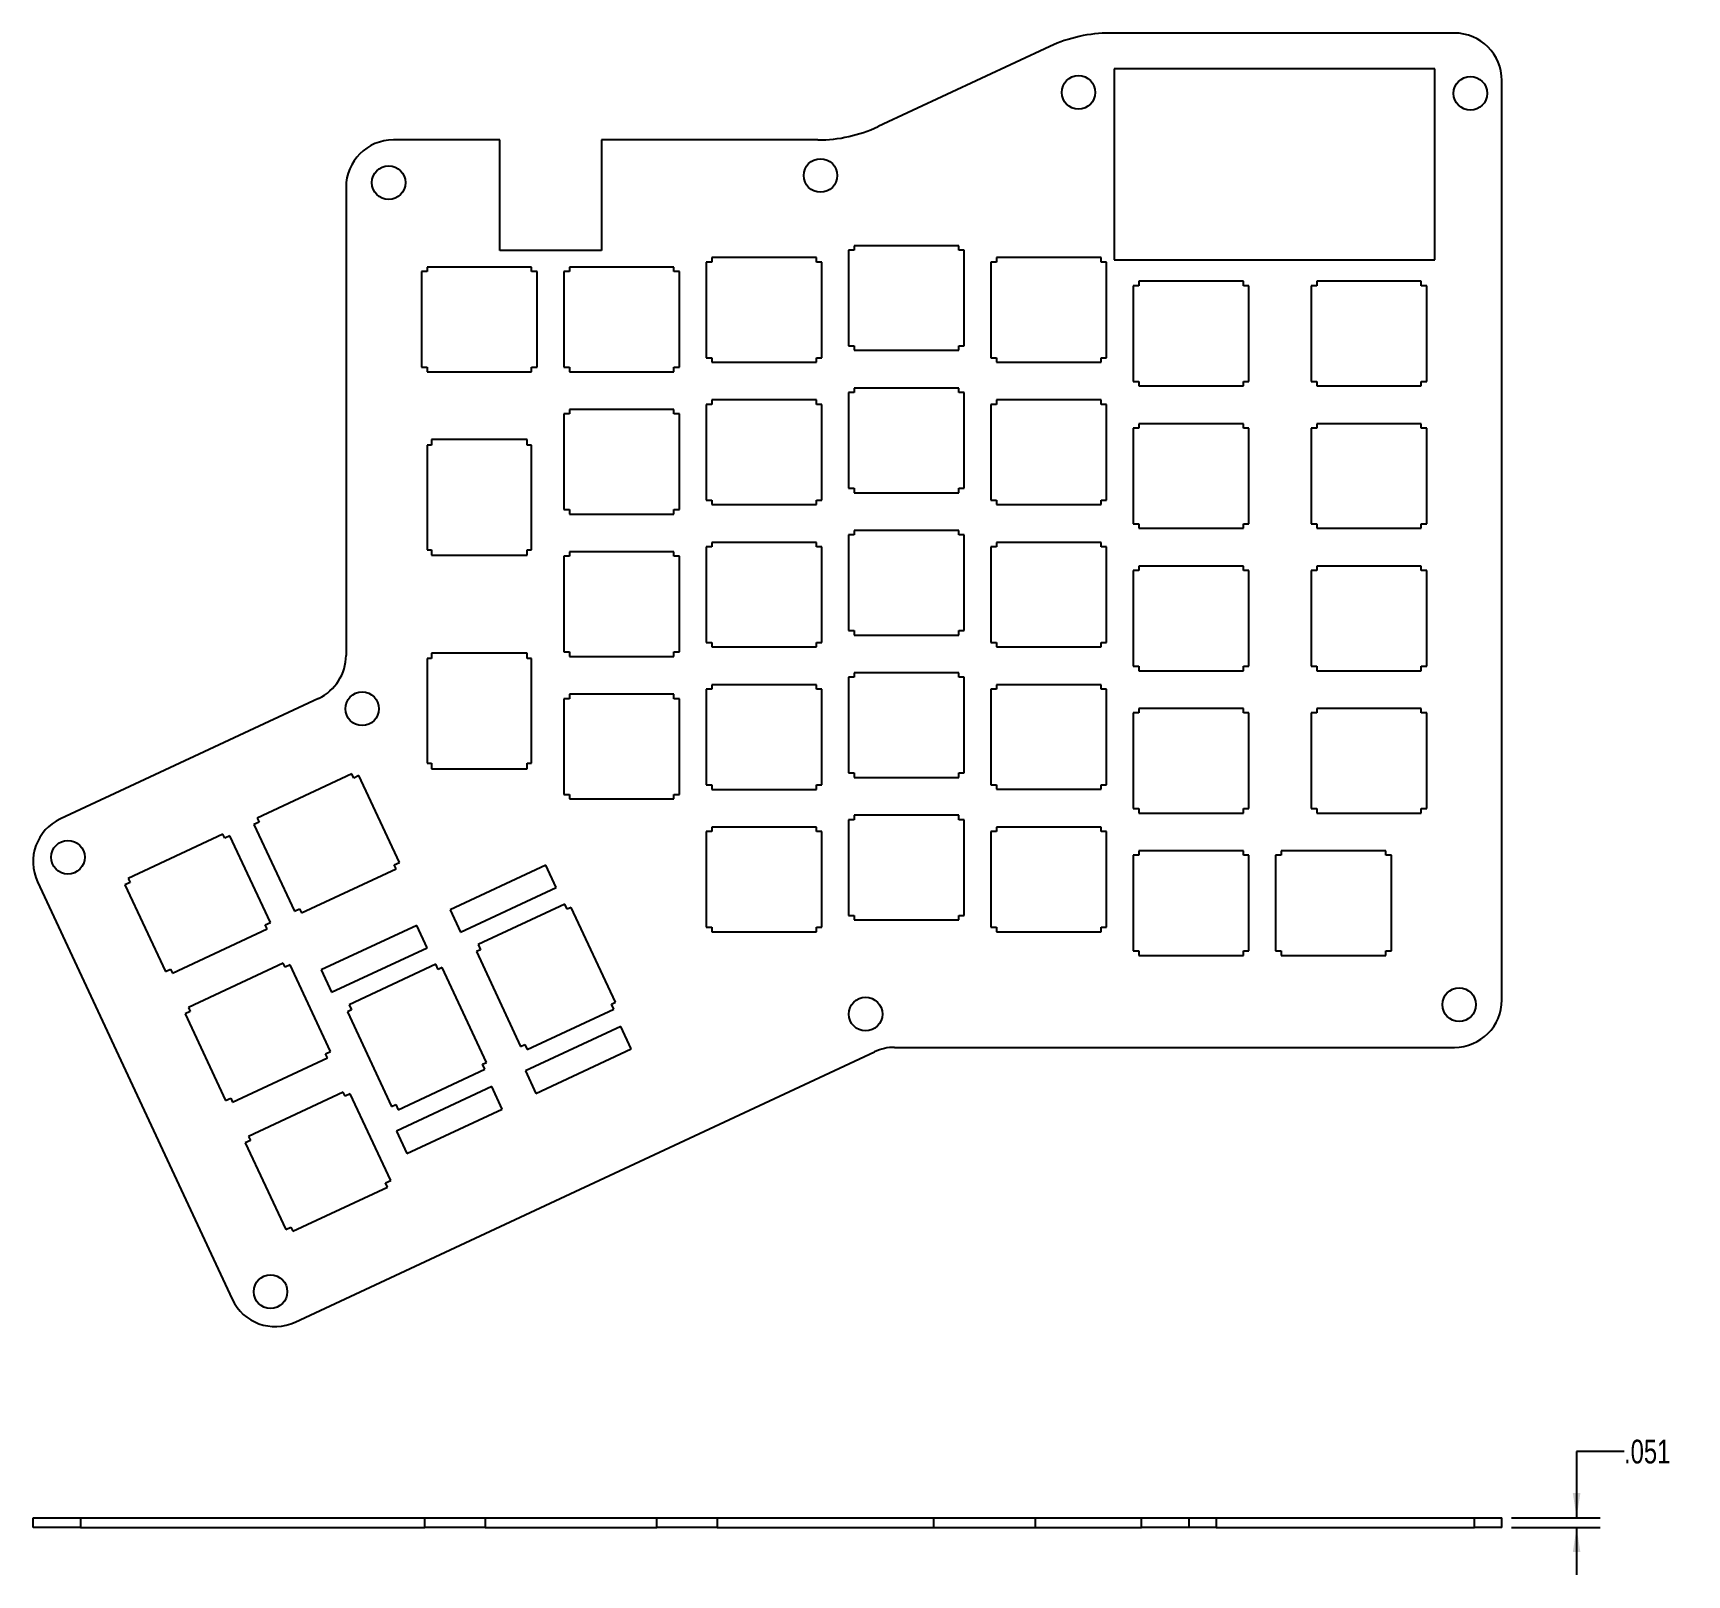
# Model space of a CAD drawing. Extents: x 4.15 to 12.87, y 1.24 to 9.36.
import ezdxf

# ---------------------------------------------------------------- set-up
doc = ezdxf.new("R2010")
doc.units = 0
doc.layers.get('0').update_dxf_attribs({"linetype": 'CONTINUOUS'})
doc.styles.add('SLDTEXTSTYLE0', font='TXT', dxfattribs={"width": 0.75})
doc.dimstyles.new('SLDDIMSTYLE0', dxfattribs={"dimtxt": 0.125, "dimasz": 0.13, "dimexe": 0, "dimexo": 0.0625, "dimgap": 0.03125, "dimtad": 0, "dimtih": 1, "dimtoh": 1, "dimdec": 3, "dimrnd": 1e-09, "dimzin": 12, "dimtxsty": 'SLDTEXTSTYLE0', "dimsah": 1, "dimcen": 0.09, "dimazin": 3, "dimtfac": 1, "dimtdec": 3, "dimtmove": 0, "dimatfit": 3, "dimtolj": 1, "dimtzin": 12})

# ---------------------------------------------------------------- blocks, each defined once
blk = doc.blocks.new('_D')
at = {"color": 7, "linetype": 'CONTINUOUS'}
for p, q in [((12.536, 1.8862), (12.286, 1.8862)), ((12.286, 1.8862), (12.286, 1.5369)), ((11.9423, 1.5369), (12.411, 1.5369)), ((11.9423, 1.4858), (12.411, 1.4858)), ((12.286, 1.4858), (12.286, 1.2358))]:
    blk.add_line(p, q, dxfattribs=at)
for points in [[(12.286, 1.5369), (12.306, 1.6669), (12.266, 1.6669)], [(12.286, 1.4858), (12.266, 1.3558), (12.306, 1.3558)]]:
    blk.add_solid(points, dxfattribs=at)
at = {"color": 7, "linetype": 'CONTINUOUS', "insert": (12.536, 1.9481), "char_height": 0.125, "attachment_point": 1, "style": 'SLDTEXTSTYLE0'}
blk.add_mtext('.051', dxfattribs=at)

msp = doc.modelspace()

# ---------------------------------------------------------------- linework, layer by layer
at = {"color": 7, "linetype": 'CONTINUOUS'}
for p, q in [((11.6423, 9.3578), (9.8279, 9.3578)), ((9.511, 9.2875), (8.6054, 8.8652)), ((11.5391, 9.1703), (9.8492, 9.1703)), ((9.8492, 9.1703), (9.8492, 8.1636)), ((11.5391, 8.1636), (11.5391, 9.1703)), ((11.8923, 4.2649), (11.8923, 9.1078)), ((6.6119, 8.795), (6.0522, 8.795)), ((6.6119, 8.2117), (6.6119, 8.795)), ((7.1476, 8.795), (7.1476, 8.2117)), ((8.2885, 8.795), (7.1476, 8.795)), ((5.8022, 8.545), (5.8022, 6.0798)), ((7.1476, 8.2117), (6.6119, 8.2117)), ((8.4793, 8.2141), (8.4496, 8.2141)), ((8.4496, 8.2141), (8.4496, 7.7101)), ((9.0303, 8.2376), (8.4793, 8.2376)), ((8.4793, 8.2376), (8.4793, 8.2141)), ((9.0303, 8.2141), (9.0303, 8.2376)), ((9.0599, 8.2141), (9.0303, 8.2141)), ((9.0599, 7.7101), (9.0599, 8.2141)), ((6.7803, 8.125), (6.2293, 8.125)), ((6.2293, 8.125), (6.2293, 8.1015)), ((6.7803, 8.1015), (6.7803, 8.125)), ((7.5303, 8.125), (6.9793, 8.125)), ((6.9793, 8.125), (6.9793, 8.1015)), ((7.5303, 8.1015), (7.5303, 8.125)), ((7.7293, 8.1515), (7.6996, 8.1515)), ((7.6996, 8.1515), (7.6996, 7.6475)), ((8.2803, 8.175), (7.7293, 8.175)), ((7.7293, 8.175), (7.7293, 8.1515)), ((8.2803, 8.1515), (8.2803, 8.175)), ((8.3099, 8.1515), (8.2803, 8.1515)), ((8.3099, 7.6475), (8.3099, 8.1515)), ((9.2293, 8.1516), (9.1996, 8.1516)), ((9.1996, 8.1516), (9.1996, 7.6476)), ((9.7803, 8.1751), (9.2293, 8.1751)), ((9.2293, 8.1751), (9.2293, 8.1516)), ((9.7803, 8.1516), (9.7803, 8.1751)), ((9.8099, 8.1516), (9.7803, 8.1516)), ((9.8099, 7.6476), (9.8099, 8.1516)), ((9.8492, 8.1636), (11.5391, 8.1636)), ((6.2293, 8.1015), (6.1996, 8.1015)), ((6.1996, 8.1015), (6.1996, 7.5975)), ((6.8099, 8.1015), (6.7803, 8.1015)), ((6.8099, 7.5975), (6.8099, 8.1015)), ((6.9793, 8.1015), (6.9496, 8.1015)), ((6.9496, 8.1015), (6.9496, 7.5975)), ((7.5599, 8.1015), (7.5303, 8.1015)), ((7.5599, 7.5975), (7.5599, 8.1015)), ((9.9793, 8.0266), (9.9496, 8.0266)), ((9.9496, 8.0266), (9.9496, 7.5226)), ((10.5303, 8.0501), (9.9793, 8.0501)), ((9.9793, 8.0501), (9.9793, 8.0266)), ((10.5303, 8.0266), (10.5303, 8.0501)), ((10.5599, 8.0266), (10.5303, 8.0266)), ((10.5599, 7.5226), (10.5599, 8.0266)), ((10.9168, 8.0266), (10.8871, 8.0266)), ((10.8871, 8.0266), (10.8871, 7.5226)), ((11.4678, 8.0501), (10.9168, 8.0501)), ((10.9168, 8.0501), (10.9168, 8.0266)), ((11.4678, 8.0266), (11.4678, 8.0501)), ((11.4974, 8.0266), (11.4678, 8.0266)), ((11.4974, 7.5226), (11.4974, 8.0266)), ((8.4496, 7.7101), (8.4793, 7.7101)), ((8.4793, 7.7101), (8.4793, 7.6866)), ((8.4793, 7.6866), (9.0303, 7.6866)), ((9.0303, 7.7101), (9.0599, 7.7101)), ((9.0303, 7.6866), (9.0303, 7.7101)), ((6.1996, 7.5975), (6.2293, 7.5975)), ((6.2293, 7.5975), (6.2293, 7.574)), ((6.7803, 7.5975), (6.8099, 7.5975)), ((6.7803, 7.574), (6.7803, 7.5975)), ((6.9496, 7.5975), (6.9793, 7.5975)), ((6.9793, 7.5975), (6.9793, 7.574)), ((7.5303, 7.5975), (7.5599, 7.5975)), ((7.5303, 7.574), (7.5303, 7.5975)), ((7.6996, 7.6475), (7.7293, 7.6475)), ((7.7293, 7.6475), (7.7293, 7.624)), ((7.7293, 7.624), (8.2803, 7.624)), ((8.2803, 7.6475), (8.3099, 7.6475)), ((8.2803, 7.624), (8.2803, 7.6475)), ((9.1996, 7.6476), (9.2293, 7.6476)), ((9.2293, 7.6476), (9.2293, 7.6241)), ((9.2293, 7.6241), (9.7803, 7.6241)), ((9.7803, 7.6476), (9.8099, 7.6476)), ((9.7803, 7.6241), (9.7803, 7.6476)), ((6.2293, 7.574), (6.7803, 7.574)), ((6.9793, 7.574), (7.5303, 7.574)), ((9.9496, 7.5226), (9.9793, 7.5226)), ((9.9793, 7.5226), (9.9793, 7.4991)), ((9.9793, 7.4991), (10.5303, 7.4991)), ((10.5303, 7.5226), (10.5599, 7.5226)), ((10.5303, 7.4991), (10.5303, 7.5226)), ((10.8871, 7.5226), (10.9168, 7.5226)), ((10.9168, 7.5226), (10.9168, 7.4991)), ((10.9168, 7.4991), (11.4678, 7.4991)), ((11.4678, 7.5226), (11.4974, 7.5226)), ((11.4678, 7.4991), (11.4678, 7.5226)), ((8.2803, 7.425), (7.7293, 7.425)), ((7.7293, 7.425), (7.7293, 7.4015)), ((8.2803, 7.4015), (8.2803, 7.425)), ((8.4793, 7.4641), (8.4496, 7.4641)), ((8.4496, 7.4641), (8.4496, 6.9601)), ((9.0303, 7.4876), (8.4793, 7.4876)), ((8.4793, 7.4876), (8.4793, 7.4641)), ((9.0303, 7.4641), (9.0303, 7.4876)), ((9.0599, 7.4641), (9.0303, 7.4641)), ((9.0599, 6.9601), (9.0599, 7.4641)), ((9.7803, 7.4251), (9.2293, 7.4251)), ((9.2293, 7.4251), (9.2293, 7.4016)), ((9.7803, 7.4016), (9.7803, 7.4251)), ((6.9793, 7.3515), (6.9496, 7.3515)), ((6.9496, 7.3515), (6.9496, 6.8475)), ((7.5303, 7.375), (6.9793, 7.375)), ((6.9793, 7.375), (6.9793, 7.3515)), ((7.5303, 7.3515), (7.5303, 7.375)), ((7.5599, 7.3515), (7.5303, 7.3515)), ((7.5599, 6.8475), (7.5599, 7.3515)), ((7.7293, 7.4015), (7.6996, 7.4015)), ((7.6996, 7.4015), (7.6996, 6.8975)), ((8.3099, 7.4015), (8.2803, 7.4015)), ((8.3099, 6.8975), (8.3099, 7.4015)), ((9.2293, 7.4016), (9.1996, 7.4016)), ((9.1996, 7.4016), (9.1996, 6.8976)), ((9.8099, 7.4016), (9.7803, 7.4016)), ((9.8099, 6.8976), (9.8099, 7.4016)), ((9.9793, 7.2766), (9.9496, 7.2766)), ((9.9496, 7.2766), (9.9496, 6.7726)), ((10.5303, 7.3001), (9.9793, 7.3001)), ((9.9793, 7.3001), (9.9793, 7.2766)), ((10.5303, 7.2766), (10.5303, 7.3001)), ((10.5599, 7.2766), (10.5303, 7.2766)), ((10.5599, 6.7726), (10.5599, 7.2766)), ((10.9168, 7.2766), (10.8871, 7.2766)), ((10.8871, 7.2766), (10.8871, 6.7726)), ((11.4678, 7.3001), (10.9168, 7.3001)), ((10.9168, 7.3001), (10.9168, 7.2766)), ((11.4678, 7.2766), (11.4678, 7.3001)), ((11.4974, 7.2766), (11.4678, 7.2766)), ((11.4974, 6.7726), (11.4974, 7.2766)), ((6.2528, 7.1875), (6.2293, 7.1875)), ((6.2293, 7.1875), (6.2293, 6.6365)), ((6.7567, 7.2171), (6.2528, 7.2171)), ((6.2528, 7.2171), (6.2528, 7.1875)), ((6.7567, 7.1875), (6.7567, 7.2171)), ((6.7803, 7.1875), (6.7567, 7.1875)), ((6.7803, 6.6365), (6.7803, 7.1875)), ((7.6996, 6.8975), (7.7293, 6.8975)), ((7.7293, 6.8975), (7.7293, 6.874)), ((8.2803, 6.8975), (8.3099, 6.8975)), ((8.2803, 6.874), (8.2803, 6.8975)), ((8.4496, 6.9601), (8.4793, 6.9601)), ((8.4793, 6.9601), (8.4793, 6.9366)), ((8.4793, 6.9366), (9.0303, 6.9366)), ((9.0303, 6.9601), (9.0599, 6.9601)), ((9.0303, 6.9366), (9.0303, 6.9601)), ((9.1996, 6.8976), (9.2293, 6.8976)), ((9.2293, 6.8976), (9.2293, 6.8741)), ((9.7803, 6.8976), (9.8099, 6.8976)), ((9.7803, 6.8741), (9.7803, 6.8976)), ((6.9496, 6.8475), (6.9793, 6.8475)), ((6.9793, 6.8475), (6.9793, 6.824)), ((6.9793, 6.824), (7.5303, 6.824)), ((7.5303, 6.8475), (7.5599, 6.8475)), ((7.5303, 6.824), (7.5303, 6.8475)), ((7.7293, 6.874), (8.2803, 6.874)), ((9.2293, 6.8741), (9.7803, 6.8741)), ((8.4793, 6.7141), (8.4496, 6.7141)), ((8.4496, 6.7141), (8.4496, 6.2101)), ((9.0303, 6.7376), (8.4793, 6.7376)), ((8.4793, 6.7376), (8.4793, 6.7141)), ((9.0303, 6.7141), (9.0303, 6.7376)), ((9.0599, 6.7141), (9.0303, 6.7141)), ((9.0599, 6.2101), (9.0599, 6.7141)), ((9.9496, 6.7726), (9.9793, 6.7726)), ((9.9793, 6.7726), (9.9793, 6.7491)), ((9.9793, 6.7491), (10.5303, 6.7491)), ((10.5303, 6.7726), (10.5599, 6.7726)), ((10.5303, 6.7491), (10.5303, 6.7726)), ((10.8871, 6.7726), (10.9168, 6.7726)), ((10.9168, 6.7726), (10.9168, 6.7491)), ((10.9168, 6.7491), (11.4678, 6.7491)), ((11.4678, 6.7726), (11.4974, 6.7726)), ((11.4678, 6.7491), (11.4678, 6.7726)), ((6.2293, 6.6365), (6.2528, 6.6365)), ((6.2528, 6.6365), (6.2528, 6.6069)), ((6.7567, 6.6069), (6.7567, 6.6365)), ((6.7567, 6.6365), (6.7803, 6.6365)), ((7.5303, 6.625), (6.9793, 6.625)), ((6.9793, 6.625), (6.9793, 6.6015)), ((7.5303, 6.6015), (7.5303, 6.625)), ((7.7293, 6.6515), (7.6996, 6.6515)), ((7.6996, 6.6515), (7.6996, 6.1475)), ((8.2803, 6.675), (7.7293, 6.675)), ((7.7293, 6.675), (7.7293, 6.6515)), ((8.2803, 6.6515), (8.2803, 6.675)), ((8.3099, 6.6515), (8.2803, 6.6515)), ((8.3099, 6.1475), (8.3099, 6.6515)), ((9.2293, 6.6516), (9.1996, 6.6516)), ((9.1996, 6.6516), (9.1996, 6.1476)), ((9.7803, 6.6751), (9.2293, 6.6751)), ((9.2293, 6.6751), (9.2293, 6.6516)), ((9.7803, 6.6516), (9.7803, 6.6751)), ((9.8099, 6.6516), (9.7803, 6.6516)), ((9.8099, 6.1476), (9.8099, 6.6516)), ((6.2528, 6.6069), (6.7567, 6.6069)), ((6.9793, 6.6015), (6.9496, 6.6015)), ((6.9496, 6.6015), (6.9496, 6.0975)), ((7.5599, 6.6015), (7.5303, 6.6015)), ((7.5599, 6.0975), (7.5599, 6.6015)), ((10.5303, 6.5501), (9.9793, 6.5501)), ((9.9793, 6.5501), (9.9793, 6.5266)), ((10.5303, 6.5266), (10.5303, 6.5501)), ((11.4678, 6.5501), (10.9168, 6.5501)), ((10.9168, 6.5501), (10.9168, 6.5266)), ((11.4678, 6.5266), (11.4678, 6.5501)), ((9.9793, 6.5266), (9.9496, 6.5266)), ((9.9496, 6.5266), (9.9496, 6.0226)), ((10.5599, 6.5266), (10.5303, 6.5266)), ((10.5599, 6.0226), (10.5599, 6.5266)), ((10.9168, 6.5266), (10.8871, 6.5266)), ((10.8871, 6.5266), (10.8871, 6.0226)), ((11.4974, 6.5266), (11.4678, 6.5266)), ((11.4974, 6.0226), (11.4974, 6.5266)), ((8.4496, 6.2101), (8.4793, 6.2101)), ((8.4793, 6.2101), (8.4793, 6.1866)), ((9.0303, 6.2101), (9.0599, 6.2101)), ((9.0303, 6.1866), (9.0303, 6.2101)), ((7.6996, 6.1475), (7.7293, 6.1475)), ((7.7293, 6.1475), (7.7293, 6.124)), ((7.7293, 6.124), (8.2803, 6.124)), ((8.2803, 6.1475), (8.3099, 6.1475)), ((8.2803, 6.124), (8.2803, 6.1475)), ((8.4793, 6.1866), (9.0303, 6.1866)), ((9.1996, 6.1476), (9.2293, 6.1476)), ((9.2293, 6.1476), (9.2293, 6.1241)), ((9.2293, 6.1241), (9.7803, 6.1241)), ((9.7803, 6.1476), (9.8099, 6.1476)), ((9.7803, 6.1241), (9.7803, 6.1476)), ((6.2528, 6.0625), (6.2293, 6.0625)), ((6.2293, 6.0625), (6.2293, 5.5115)), ((6.7567, 6.0921), (6.2528, 6.0921)), ((6.2528, 6.0921), (6.2528, 6.0625)), ((6.7567, 6.0625), (6.7567, 6.0921)), ((6.7803, 6.0625), (6.7567, 6.0625)), ((6.7803, 5.5115), (6.7803, 6.0625)), ((6.9496, 6.0975), (6.9793, 6.0975)), ((6.9793, 6.0975), (6.9793, 6.074)), ((6.9793, 6.074), (7.5303, 6.074)), ((7.5303, 6.0975), (7.5599, 6.0975)), ((7.5303, 6.074), (7.5303, 6.0975)), ((9.9496, 6.0226), (9.9793, 6.0226)), ((9.9793, 6.0226), (9.9793, 5.9991)), ((10.5303, 6.0226), (10.5599, 6.0226)), ((10.5303, 5.9991), (10.5303, 6.0226)), ((10.8871, 6.0226), (10.9168, 6.0226)), ((10.9168, 6.0226), (10.9168, 5.9991)), ((11.4678, 6.0226), (11.4974, 6.0226)), ((11.4678, 5.9991), (11.4678, 6.0226)), ((8.4793, 5.9641), (8.4496, 5.9641)), ((8.4496, 5.9641), (8.4496, 5.4601)), ((9.0303, 5.9876), (8.4793, 5.9876)), ((8.4793, 5.9876), (8.4793, 5.9641)), ((9.0303, 5.9641), (9.0303, 5.9876)), ((9.0599, 5.9641), (9.0303, 5.9641)), ((9.0599, 5.4601), (9.0599, 5.9641)), ((9.9793, 5.9991), (10.5303, 5.9991)), ((10.9168, 5.9991), (11.4678, 5.9991)), ((5.6579, 5.8532), (4.2977, 5.2187)), ((6.9793, 5.8515), (6.9496, 5.8515)), ((6.9496, 5.8515), (6.9496, 5.3475)), ((7.5303, 5.875), (6.9793, 5.875)), ((6.9793, 5.875), (6.9793, 5.8515)), ((7.5303, 5.8515), (7.5303, 5.875)), ((7.5599, 5.8515), (7.5303, 5.8515)), ((7.5599, 5.3475), (7.5599, 5.8515)), ((7.7293, 5.9015), (7.6996, 5.9015)), ((7.6996, 5.9015), (7.6996, 5.3975)), ((8.2803, 5.925), (7.7293, 5.925)), ((7.7293, 5.925), (7.7293, 5.9015)), ((8.2803, 5.9015), (8.2803, 5.925)), ((8.3099, 5.9015), (8.2803, 5.9015)), ((8.3099, 5.3975), (8.3099, 5.9015)), ((9.2293, 5.9016), (9.1996, 5.9016)), ((9.1996, 5.9016), (9.1996, 5.3976)), ((9.7803, 5.9251), (9.2293, 5.9251)), ((9.2293, 5.9251), (9.2293, 5.9016)), ((9.7803, 5.9016), (9.7803, 5.9251)), ((9.8099, 5.9016), (9.7803, 5.9016)), ((9.8099, 5.3976), (9.8099, 5.9016)), ((9.9793, 5.7766), (9.9496, 5.7766)), ((9.9496, 5.7766), (9.9496, 5.2726)), ((10.5303, 5.8001), (9.9793, 5.8001)), ((9.9793, 5.8001), (9.9793, 5.7766)), ((10.5303, 5.7766), (10.5303, 5.8001)), ((10.5599, 5.7766), (10.5303, 5.7766)), ((10.5599, 5.2726), (10.5599, 5.7766)), ((10.9168, 5.7766), (10.8871, 5.7766)), ((10.8871, 5.7766), (10.8871, 5.2726)), ((11.4678, 5.8001), (10.9168, 5.8001)), ((10.9168, 5.8001), (10.9168, 5.7766)), ((11.4678, 5.7766), (11.4678, 5.8001)), ((11.4974, 5.7766), (11.4678, 5.7766)), ((11.4974, 5.2726), (11.4974, 5.7766)), ((6.2293, 5.5115), (6.2528, 5.5115)), ((6.2528, 5.5115), (6.2528, 5.4819)), ((6.7567, 5.4819), (6.7567, 5.5115)), ((6.7567, 5.5115), (6.7803, 5.5115)), ((5.8337, 5.4549), (5.3343, 5.222)), ((5.8436, 5.4335), (5.8337, 5.4549)), ((5.8705, 5.4461), (5.8436, 5.4335)), ((6.0834, 4.9893), (5.8705, 5.4461)), ((6.2528, 5.4819), (6.7567, 5.4819)), ((8.4496, 5.4601), (8.4793, 5.4601)), ((8.4793, 5.4601), (8.4793, 5.4366)), ((8.4793, 5.4366), (9.0303, 5.4366)), ((9.0303, 5.4601), (9.0599, 5.4601)), ((9.0303, 5.4366), (9.0303, 5.4601)), ((6.9496, 5.3475), (6.9793, 5.3475)), ((6.9793, 5.3475), (6.9793, 5.324)), ((6.9793, 5.324), (7.5303, 5.324)), ((7.5303, 5.3475), (7.5599, 5.3475)), ((7.5303, 5.324), (7.5303, 5.3475)), ((7.6996, 5.3975), (7.7293, 5.3975)), ((7.7293, 5.3975), (7.7293, 5.374)), ((7.7293, 5.374), (8.2803, 5.374)), ((8.2803, 5.3975), (8.3099, 5.3975)), ((8.2803, 5.374), (8.2803, 5.3975)), ((9.1996, 5.3976), (9.2293, 5.3976)), ((9.2293, 5.3976), (9.2293, 5.3741)), ((9.2293, 5.3741), (9.7803, 5.3741)), ((9.7803, 5.3976), (9.8099, 5.3976)), ((9.7803, 5.3741), (9.7803, 5.3976)), ((9.0303, 5.2376), (8.4793, 5.2376)), ((8.4793, 5.2376), (8.4793, 5.2141)), ((9.0303, 5.2141), (9.0303, 5.2376)), ((9.9496, 5.2726), (9.9793, 5.2726)), ((9.9793, 5.2726), (9.9793, 5.2491)), ((9.9793, 5.2491), (10.5303, 5.2491)), ((10.5303, 5.2726), (10.5599, 5.2726)), ((10.5303, 5.2491), (10.5303, 5.2726)), ((10.8871, 5.2726), (10.9168, 5.2726)), ((10.9168, 5.2726), (10.9168, 5.2491)), ((10.9168, 5.2491), (11.4678, 5.2491)), ((11.4678, 5.2726), (11.4974, 5.2726)), ((11.4678, 5.2491), (11.4678, 5.2726)), ((5.3443, 5.2007), (5.3174, 5.1882)), ((5.3174, 5.1882), (5.5304, 4.7314)), ((5.3343, 5.222), (5.3443, 5.2007)), ((7.7293, 5.1515), (7.6996, 5.1515)), ((7.6996, 5.1515), (7.6996, 4.6475)), ((8.2803, 5.175), (7.7293, 5.175)), ((7.7293, 5.175), (7.7293, 5.1515)), ((8.2803, 5.1515), (8.2803, 5.175)), ((8.3099, 5.1515), (8.2803, 5.1515)), ((8.3099, 4.6475), (8.3099, 5.1515)), ((8.4793, 5.2141), (8.4496, 5.2141)), ((8.4496, 5.2141), (8.4496, 4.7101)), ((9.0599, 5.2141), (9.0303, 5.2141)), ((9.0599, 4.7101), (9.0599, 5.2141)), ((9.2293, 5.1516), (9.1996, 5.1516)), ((9.1996, 5.1516), (9.1996, 4.6476)), ((9.7803, 5.1751), (9.2293, 5.1751)), ((9.2293, 5.1751), (9.2293, 5.1516)), ((9.7803, 5.1516), (9.7803, 5.1751)), ((9.8099, 5.1516), (9.7803, 5.1516)), ((9.8099, 4.6476), (9.8099, 5.1516)), ((5.154, 5.1378), (4.6546, 4.905)), ((5.1639, 5.1165), (5.154, 5.1378)), ((5.1908, 5.129), (5.1639, 5.1165)), ((5.4037, 4.6723), (5.1908, 5.129)), ((6.0566, 4.9768), (6.0834, 4.9893)), ((6.0665, 4.9555), (6.0566, 4.9768)), ((6.8544, 4.9745), (6.3514, 4.74)), ((6.9093, 4.8567), (6.8544, 4.9745)), ((9.9793, 5.0266), (9.9496, 5.0266)), ((9.9496, 5.0266), (9.9496, 4.5226)), ((10.5303, 5.0501), (9.9793, 5.0501)), ((9.9793, 5.0501), (9.9793, 5.0266)), ((10.5303, 5.0266), (10.5303, 5.0501)), ((10.5599, 5.0266), (10.5303, 5.0266)), ((10.5599, 4.5226), (10.5599, 5.0266)), ((10.7293, 5.0266), (10.6996, 5.0266)), ((10.6996, 5.0266), (10.6996, 4.5226)), ((11.2803, 5.0501), (10.7293, 5.0501)), ((10.7293, 5.0501), (10.7293, 5.0266)), ((11.2803, 5.0266), (11.2803, 5.0501)), ((11.3099, 5.0266), (11.2803, 5.0266)), ((11.3099, 4.5226), (11.3099, 5.0266)), ((4.1768, 4.8865), (5.2021, 2.6884)), ((4.6645, 4.8837), (4.6377, 4.8711)), ((4.6546, 4.905), (4.6645, 4.8837)), ((5.5672, 4.7226), (6.0665, 4.9555)), ((4.6377, 4.8711), (4.8507, 4.4144)), ((6.4063, 4.6222), (6.9093, 4.8567)), ((5.5304, 4.7314), (5.5572, 4.744)), ((5.5572, 4.744), (5.5672, 4.7226)), ((6.3514, 4.74), (6.4063, 4.6222)), ((6.9551, 4.7692), (6.4984, 4.5562)), ((6.9676, 4.7424), (6.9551, 4.7692)), ((6.9889, 4.7523), (6.9676, 4.7424)), ((7.2218, 4.2529), (6.9889, 4.7523)), ((8.4496, 4.7101), (8.4793, 4.7101)), ((8.4793, 4.7101), (8.4793, 4.6866)), ((9.0303, 4.7101), (9.0599, 4.7101)), ((9.0303, 4.6866), (9.0303, 4.7101)), ((4.8875, 4.4056), (5.3868, 4.6385)), ((5.3769, 4.6598), (5.4037, 4.6723)), ((5.3868, 4.6385), (5.3769, 4.6598)), ((6.1747, 4.6575), (5.6717, 4.423)), ((6.2296, 4.5397), (6.1747, 4.6575)), ((7.6996, 4.6475), (7.7293, 4.6475)), ((7.7293, 4.6475), (7.7293, 4.624)), ((7.7293, 4.624), (8.2803, 4.624)), ((8.2803, 4.6475), (8.3099, 4.6475)), ((8.2803, 4.624), (8.2803, 4.6475)), ((8.4793, 4.6866), (9.0303, 4.6866)), ((9.1996, 4.6476), (9.2293, 4.6476)), ((9.2293, 4.6476), (9.2293, 4.6241)), ((9.2293, 4.6241), (9.7803, 4.6241)), ((9.7803, 4.6476), (9.8099, 4.6476)), ((9.7803, 4.6241), (9.7803, 4.6476)), ((5.7266, 4.3052), (6.2296, 4.5397)), ((6.4984, 4.5562), (6.5109, 4.5294)), ((5.471, 4.4581), (4.9716, 4.2253)), ((5.4809, 4.4368), (5.471, 4.4581)), ((5.5078, 4.4493), (5.4809, 4.4368)), ((5.7208, 3.9926), (5.5078, 4.4493)), ((6.2754, 4.4522), (5.8186, 4.2392)), ((6.2879, 4.4254), (6.2754, 4.4522)), ((6.5109, 4.5294), (6.4895, 4.5195)), ((6.4895, 4.5195), (6.7224, 4.0201)), ((9.9496, 4.5226), (9.9793, 4.5226)), ((9.9793, 4.5226), (9.9793, 4.4991)), ((9.9793, 4.4991), (10.5303, 4.4991)), ((10.5303, 4.5226), (10.5599, 4.5226)), ((10.5303, 4.4991), (10.5303, 4.5226)), ((10.6996, 4.5226), (10.7293, 4.5226)), ((10.7293, 4.5226), (10.7293, 4.4991)), ((10.7293, 4.4991), (11.2803, 4.4991)), ((11.2803, 4.5226), (11.3099, 4.5226)), ((11.2803, 4.4991), (11.2803, 4.5226)), ((4.8507, 4.4144), (4.8775, 4.4269)), ((4.8775, 4.4269), (4.8875, 4.4056)), ((5.6717, 4.423), (5.7266, 4.3052)), ((6.3092, 4.4353), (6.2879, 4.4254)), ((6.5421, 3.9359), (6.3092, 4.4353)), ((4.9816, 4.204), (4.9547, 4.1914)), ((4.9547, 4.1914), (5.1677, 3.7347)), ((4.9716, 4.2253), (4.9816, 4.204)), ((5.8312, 4.2124), (5.8098, 4.2024)), ((5.8098, 4.2024), (6.0427, 3.7031)), ((5.8186, 4.2392), (5.8312, 4.2124)), ((6.7562, 4.0032), (7.213, 4.2162)), ((7.2005, 4.243), (7.2218, 4.2529)), ((7.213, 4.2162), (7.2005, 4.243)), ((7.2506, 4.1249), (6.7476, 3.8903)), ((7.3055, 4.0071), (7.2506, 4.1249)), ((6.7224, 4.0201), (6.7437, 4.03)), ((6.7437, 4.03), (6.7562, 4.0032)), ((8.693, 4.0149), (11.6423, 4.0149)), ((5.2045, 3.7259), (5.7039, 3.9588)), ((5.5344, 2.5675), (8.5874, 3.9915)), ((5.6939, 3.9801), (5.7208, 3.9926)), ((5.7039, 3.9588), (5.6939, 3.9801)), ((6.5207, 3.926), (6.5421, 3.9359)), ((6.5333, 3.8991), (6.5207, 3.926)), ((6.8025, 3.7725), (7.3055, 4.0071)), ((6.0765, 3.6862), (6.5333, 3.8991)), ((6.7476, 3.8903), (6.8025, 3.7725)), ((5.1677, 3.7347), (5.1945, 3.7472)), ((5.1945, 3.7472), (5.2045, 3.7259)), ((5.788, 3.7784), (5.2886, 3.5456)), ((5.798, 3.7571), (5.788, 3.7784)), ((5.8248, 3.7696), (5.798, 3.7571)), ((6.0378, 3.3129), (5.8248, 3.7696)), ((6.5709, 3.8079), (6.0679, 3.5733)), ((6.6258, 3.69), (6.5709, 3.8079)), ((6.0427, 3.7031), (6.064, 3.713)), ((6.064, 3.713), (6.0765, 3.6862)), ((6.1228, 3.4555), (6.6258, 3.69)), ((6.0679, 3.5733), (6.1228, 3.4555)), ((5.2986, 3.5242), (5.2717, 3.5117)), ((5.2717, 3.5117), (5.4847, 3.055)), ((5.2886, 3.5456), (5.2986, 3.5242)), ((6.0109, 3.3004), (6.0378, 3.3129)), ((5.5215, 3.0462), (6.0209, 3.2791)), ((6.0209, 3.2791), (6.0109, 3.3004)), ((5.4847, 3.055), (5.5116, 3.0675)), ((5.5116, 3.0675), (5.5215, 3.0462)), ((4.1534, 1.4858), (4.1534, 1.5369)), ((4.1534, 1.5369), (4.4034, 1.5369)), ((4.4034, 1.4858), (4.1534, 1.4858)), ((4.4034, 1.5369), (4.4034, 1.4858)), ((4.4034, 1.5369), (6.2177, 1.5369)), ((4.4034, 1.4858), (6.2177, 1.4858)), ((6.2177, 1.4858), (6.2177, 1.5369)), ((6.2177, 1.5369), (6.5347, 1.5369)), ((6.5347, 1.4858), (6.2177, 1.4858)), ((6.5347, 1.5369), (6.5347, 1.4858)), ((6.5347, 1.5369), (7.4402, 1.5369)), ((6.5347, 1.4858), (7.4402, 1.4858)), ((7.4402, 1.4858), (7.4402, 1.5369)), ((7.4402, 1.5369), (7.7572, 1.5369)), ((7.7572, 1.4858), (7.4402, 1.4858)), ((7.7572, 1.5369), (7.7572, 1.4858)), ((7.7572, 1.5369), (8.898, 1.5369)), ((7.7572, 1.4858), (8.898, 1.4858)), ((8.898, 1.5369), (8.898, 1.4858)), ((8.898, 1.5369), (9.4338, 1.5369)), ((8.898, 1.4858), (9.4338, 1.4858)), ((9.4338, 1.5369), (9.4338, 1.4858)), ((9.4338, 1.5369), (9.9934, 1.5369)), ((9.4338, 1.4858), (9.9934, 1.4858)), ((9.9934, 1.4858), (9.9934, 1.5369)), ((9.9934, 1.5369), (10.2434, 1.5369)), ((10.2434, 1.4858), (9.9934, 1.4858)), ((10.2434, 1.5369), (10.2434, 1.4858)), ((10.2434, 1.5369), (10.3877, 1.5369)), ((10.3877, 1.4858), (10.2434, 1.4858)), ((10.3877, 1.5369), (10.3877, 1.4858)), ((10.3877, 1.5369), (11.7479, 1.5369)), ((10.3877, 1.4858), (11.7479, 1.4858)), ((11.7479, 1.4858), (11.7479, 1.5369)), ((11.7479, 1.5369), (11.8923, 1.5369)), ((11.8923, 1.4858), (11.7479, 1.4858)), ((11.8923, 1.4858), (11.8923, 1.5369))]:
    msp.add_line(p, q, dxfattribs=at)
for centre in [(9.6617, 9.0453), (11.7266, 9.0403), (6.0272, 8.57), (8.3022, 8.6075), (5.8874, 5.7985), (4.3369, 5.0163), (8.5397, 4.1899), (11.6673, 4.2399), (5.4045, 2.7276)]:
    msp.add_circle(centre, 0.0885, dxfattribs=at)
for centre, radius, start, end in [((9.8279, 8.6078), 0.75, 90, 115), ((11.6423, 9.1078), 0.25, 0, 90), ((8.2885, 9.545), 0.75, 270, 295), ((6.0522, 8.545), 0.25, 90, 180), ((5.5522, 6.0798), 0.25, 295.00635, 0), ((4.4034, 4.9922), 0.25, 115.00635, 205.00635), ((11.6423, 4.2649), 0.25, 270, 0), ((8.693, 3.7649), 0.25, 90, 115.00635), ((5.4287, 2.794), 0.25, 205.00635, 295.00635)]:
    msp.add_arc(centre, radius, start, end, dxfattribs=at)

# ---------------------------------------------------------------- dimensions: what is measured, and where the dimension line sits
dim = msp.add_linear_dim(base=(12.286, 1.5369), p1=(11.8923, 1.4858), p2=(11.8923, 1.5369), angle=90, dimstyle='SLDDIMSTYLE0', dxfattribs=at)
dim.commit()
dim.dimension.update_dxf_attribs({"geometry": '_D', "text_midpoint": (12.286, 1.8862), "dimtype": 160})

doc.saveas('drawing.dxf')
